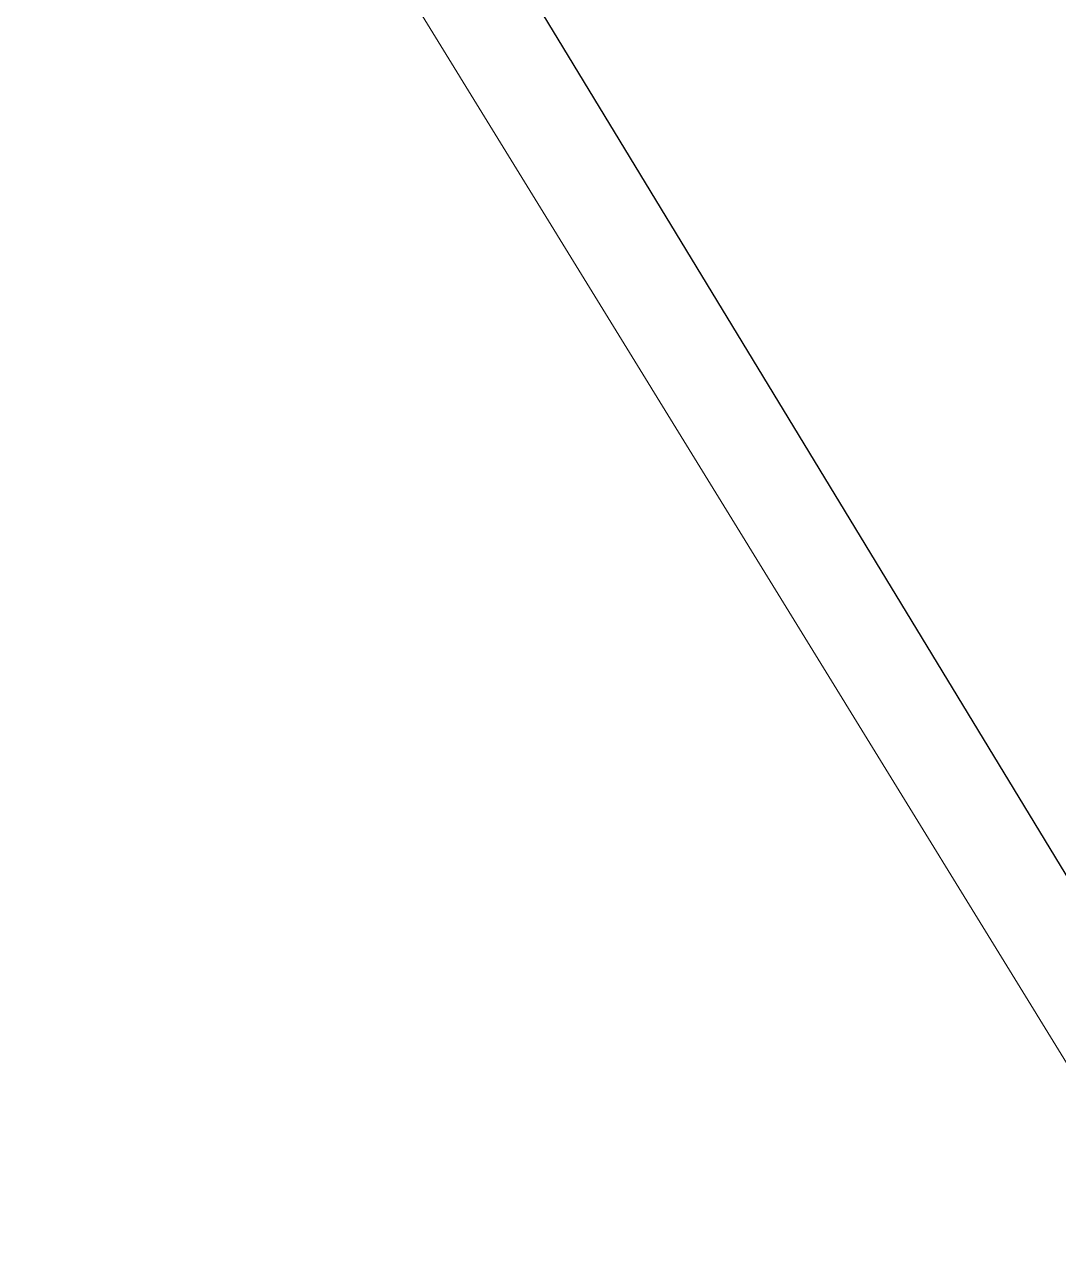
# Model space of a CAD drawing. Header units: metres. Extents: x 507606 to 508087, y 6966978 to 6967359.
# Drawn here: x 507879.364 to 507879.974, y 6967202.588 to 6967203.308 of the extents above; entities that cross this region are included whole.
import ezdxf

# ---------------------------------------------------------------- set-up
doc = ezdxf.new("R2010")
doc.units = ezdxf.units.M
doc.layers.add('D_UG_PIPES', color=142, linetype='EXIST_SWD', lineweight=0)
doc.layers.add('mga2020DR_UNLINED', color=252, linetype='Continuous')
doc.styles.get("Standard").update_dxf_attribs({"font": 'ARIALN.TTF'})
doc.linetypes.add('EXIST_SWD', pattern='A,5,-2.5,5,-2,["SWD",Standard,S=2.5,R=0,X=0,Y=-1.25],-8,5,-2.5,5,-2.5', length=37.5)

# ---------------------------------------------------------------- blocks, each defined once
blk = doc.blocks.new('XE_SURVEY')
at = {"layer": 'D_UG_PIPES', "flags": 128}
blk.add_lwpolyline([(507842.39374, 6967264.94219), (507846.89974, 6967256.52919), (507852.43474, 6967247.39319), (507858.01274, 6967238.39919), (507863.28774, 6967229.84619), (507868.29574, 6967221.85419), (507873.36674, 6967213.72919), (507878.93674, 6967204.39019), (507884.18274, 6967195.86019)], dxfattribs=at)
at = {"layer": 'mga2020DR_UNLINED'}
blk.add_polyline3d([(507890.69907, 6967200.57838, 5.30954), (507917.00564, 6967158.53611, 4.92474), (507917.00564, 6967158.53611, 4.92474), (507919.1786, 6967155.65512, 5.21669), (507918.45847, 6967152.39962, 5.08565), (507916.74363, 6967150.47569, 5.04778), (507914.12478, 6967149.59171, 5.14057), (507910.8669, 6967152.97712, 4.94367), (507908.11754, 6967156.51233, 5.00833), (507905.24561, 6967161.01166, 5.01719), (507902.24078, 6967166.02241, 4.92588), (507891.29648, 6967183.67656, 5.03199), (507882.56683, 6967198.54789, 5.08265), (507872.80265, 6967214.61463, 5.10401), (507866.37062, 6967225.10177, 4.91499), (507858.69143, 6967237.50775, 5.0093), (507849.55859, 6967251.60254, 5.13083), (507842.98185, 6967261.71577, 5.17813), (507840.46497, 6967268.6714, 4.70007)], dxfattribs=at)

msp = doc.modelspace()

# ---------------------------------------------------------------- block references
msp.add_blockref('XE_SURVEY', (0, 0))

doc.saveas('drawing.dxf')
